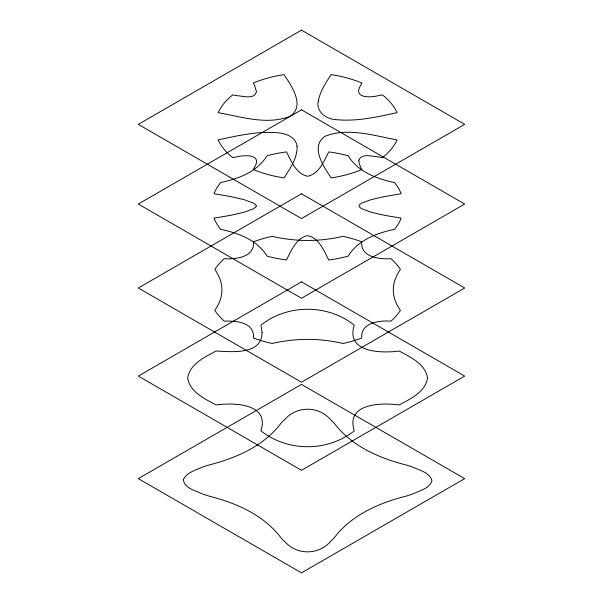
<?xml version="1.0" encoding="UTF-8"?>
<svg xmlns="http://www.w3.org/2000/svg" width="603" height="603" viewBox="0 0 603 603"><rect width="100%" height="100%" fill="white"/><g stroke="black" fill="none" stroke-linecap="round" stroke-linejoin="round"><path stroke-width="0.9" d="M253.561 336.278L253.486 338.019A99.367 57.368 0 0 0 272.081 343.484A102.404 59.124 0 0 1 285.046 341.034C299.977 338.818 315.241 338.818 330.173 341.034A102.404 59.124 0 0 1 343.137 343.484A99.367 57.368 0 0 0 361.725 338.019C360.262 322.575 379.573 320.299 390.948 321.15A99.367 57.368 0 0 0 400.407 310.417A102.404 59.124 0 0 1 396.163 302.932C392.357 294.769 392.349 285.038 396.171 276.875A102.404 59.124 0 0 1 400.415 269.398A99.367 57.368 0 0 0 390.948 258.657C379.573 259.509 360.262 257.24 361.725 241.795A99.367 57.368 0 0 0 343.137 236.331A102.404 59.124 0 0 1 330.173 238.78C315.241 240.996 299.977 240.996 285.046 238.773A102.404 59.124 0 0 1 272.081 236.331A99.367 57.368 0 0 0 253.486 241.795C254.956 257.24 235.645 259.509 224.271 258.657A99.367 57.368 0 0 0 214.811 269.398A102.404 59.124 0 0 1 219.047 276.875C222.861 285.046 222.869 294.769 219.047 302.932A102.404 59.124 0 0 1 214.804 310.417A99.367 57.368 0 0 0 224.271 321.15C235.17 320.69 253.192 321.821 253.561 336.278M262.094 332.502C261.83 355.401 231.446 351.67 216.017 351.044C204.824 357.104 189.772 363.948 187.684 377.983C189.772 392.025 204.824 398.862 216.017 404.93C233.738 402.563 269.888 403.188 260.941 430.866C287.94 452.009 327.278 452.009 354.278 430.866C345.331 403.188 381.48 402.563 399.201 404.93C410.394 398.862 425.447 392.025 427.535 377.983C425.447 363.948 410.394 357.104 399.201 351.044C381.48 353.403 345.331 352.778 354.278 325.107C327.278 303.957 287.94 303.957 260.941 325.107L262.094 332.502M297.091 146.597C297.362 158.348 290.179 168.516 284.005 177.915A92.515 53.411 0 0 1 253.23 169.481A60.443 34.899 0 0 0 254.617 167.091C262.524 154.051 244.614 154.873 236.904 156.863A60.443 34.899 0 0 0 232.766 157.662A92.515 53.411 0 0 1 218.158 139.896C238.26 135.547 258.875 130.738 279.566 132.954C287.216 133.874 296.322 137.883 297.091 146.597M318.301 101.085C315.821 111.683 326.102 119.085 335.652 119.582C356.343 121.798 376.958 116.99 397.06 112.64A92.515 53.411 0 0 0 382.453 94.875A60.443 34.899 0 0 1 378.315 95.673C370.604 97.663 352.695 98.485 360.594 85.445A60.443 34.899 0 0 1 361.988 83.056A92.515 53.411 0 0 0 331.205 74.621C325.695 82.747 320.163 91.287 318.301 101.085M256.426 91.55C254.715 99.894 242.858 95.998 236.904 95.673A60.443 34.899 0 0 1 232.766 94.875A92.515 53.411 0 0 0 218.158 112.64C241.494 116.816 267.121 125.394 290.247 116.243C305.382 105.683 291.445 85.664 284.005 74.621A92.515 53.411 0 0 0 253.23 83.056A60.443 34.899 0 0 1 254.617 85.445L256.426 91.55M358.845 160.187L359.184 163.564L360.594 167.091A60.443 34.899 0 0 0 361.988 169.481A92.515 53.411 0 0 1 331.205 177.915C323.773 166.873 309.836 146.853 324.972 136.293C348.097 127.143 373.724 135.72 397.06 139.896A92.515 53.411 0 0 1 382.453 157.662A60.443 34.899 0 0 0 378.315 156.863C372.315 156.576 361.747 152.861 358.845 160.187M183.395 479.408C183.847 488.196 195.44 490.518 202.005 493.774A91.483 52.815 0 0 0 208.321 495.9A150.049 86.628 0 0 1 223.027 500.121C242.376 506.445 261.25 515.98 275.285 531.032A150.697 87.005 0 0 1 281.006 537.861A91.483 52.815 0 0 0 284.684 541.509C296.797 555.288 318.414 555.288 330.534 541.509A91.483 52.815 0 0 0 334.213 537.861A150.049 86.628 0 0 1 341.524 529.366C356.124 514.525 375.413 505.322 395.071 499.201A150.697 87.005 0 0 1 406.897 495.9A91.483 52.815 0 0 0 413.213 493.774C419.884 490.646 429.683 488.453 431.989 480.538C429.683 472.624 419.884 470.43 413.213 467.302A91.483 52.815 0 0 0 406.897 465.177A150.049 86.628 0 0 1 392.191 460.956C372.842 454.624 353.969 445.089 339.934 430.037A150.697 87.005 0 0 1 334.213 423.208A91.483 52.815 0 0 0 330.534 419.567C318.414 405.781 296.797 405.781 284.684 419.567A91.483 52.815 0 0 0 281.006 423.216A150.049 86.628 0 0 1 273.694 431.703C259.094 446.552 239.806 455.755 220.14 461.875A150.697 87.005 0 0 1 208.321 465.177A91.483 52.815 0 0 0 202.005 467.302C195.364 470.219 186.93 472.496 183.395 479.408M256.215 205.947L255.906 206.882L253.629 208.736L243.981 212.271L230.572 215.346L214.027 218.143A95.937 55.393 0 0 0 220.66 229.351A84.767 48.941 0 0 1 228.514 231.19C241.75 234.74 255.092 240.695 263.873 251.609A84.767 48.941 0 0 1 267.061 256.147A95.937 55.393 0 0 0 286.478 259.976C291.279 250.66 296.216 237.936 307.605 235.615C318.995 237.936 323.939 250.66 328.741 259.976A95.937 55.393 0 0 0 348.157 256.147A84.767 48.941 0 0 1 351.338 251.609C360.127 240.695 373.468 234.74 386.704 231.19A84.767 48.941 0 0 1 394.558 229.351A95.937 55.393 0 0 0 401.191 218.143L384.646 215.346L371.237 212.271L361.589 208.736L359.313 206.882L359.004 205.947L359.313 205.005L361.589 203.151L371.237 199.623L384.646 196.548L401.191 193.744A95.937 55.393 0 0 0 394.558 182.536A84.767 48.941 0 0 1 386.704 180.696C373.468 177.146 360.127 171.192 351.338 160.277A84.767 48.941 0 0 1 348.157 155.74A95.937 55.393 0 0 0 328.741 151.911C323.939 161.235 318.995 173.95 307.605 176.272C296.216 173.95 291.279 161.235 286.478 151.911A95.937 55.393 0 0 0 267.061 155.74A84.767 48.941 0 0 1 263.88 160.277C255.092 171.192 241.75 177.146 228.514 180.696A84.767 48.941 0 0 1 220.66 182.536A95.937 55.393 0 0 0 214.027 193.744L230.572 196.548L243.981 199.623L253.629 203.151L255.906 205.005L256.215 205.947M301.5 30.15L138.313 124.369L301.5 218.58L464.687 124.369L301.5 30.15M301.5 109.829L138.313 204.04L301.5 298.259L464.687 204.04L301.5 109.829M301.5 193.789L138.313 288L301.5 382.219L464.687 288L301.5 193.789M301.5 281.865L138.313 376.084L301.5 470.295L464.687 376.084L301.5 281.865M301.5 384.42L138.313 478.631L301.5 572.85L464.687 478.631L301.5 384.42"/></g></svg>
